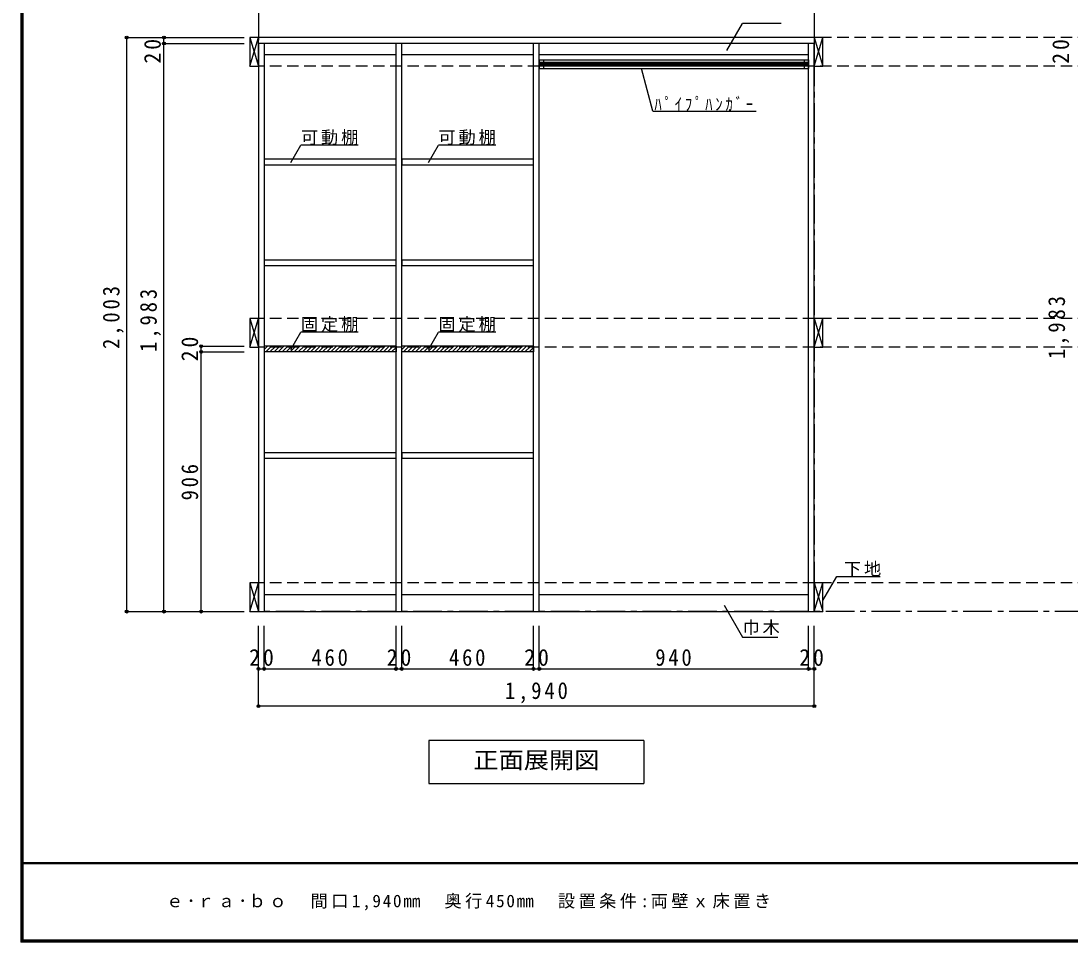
# Model space of a CAD drawing. Units: millimetres at full size, sheet at 1:20. Extents: x -3922 to 3878, y -2932 to 2722.
# Drawn here: x -3922 to -261, y -2864 to 350 of the extents above; entities that cross this region are included whole.
import ezdxf
from ezdxf.enums import TextEntityAlignment as Align

# ---------------------------------------------------------------- set-up
doc = ezdxf.new("R2010")
doc.units = ezdxf.units.MM
doc.header["$LTSCALE"] = 20
doc.header["$PDMODE"] = 32
doc.header["$PDSIZE"] = 10
doc.linetypes.add('CHAIN1', pattern=[8, 5, -1, 1, -1])
doc.linetypes.add('DASHED2', pattern=[3, 2, -1])
for name, color, linetype in [('0-2_本体', 2, 'Continuous'), ('0-3_固定棚', 2, 'Continuous'), ('0-4_可動棚', 3, 'Continuous'), ('0-6_ﾊﾟｲﾌﾟﾊﾝｶﾞｰ', 4, 'Continuous'), ('0-7_桟木・巾木', 2, 'Continuous'), ('0-8_引き出し', 3, 'Continuous'), ('0-A_文字', 7, 'Continuous'), ('0-B_寸法', 4, 'Continuous'), ('0-C_ハッチ', 4, 'Continuous'), ('F-1_枠', 6, 'Continuous'), ('F-A_文字', 7, 'Continuous')]:
    doc.layers.add(name, color=color, linetype=linetype)
doc.styles.add('ＭＳ ゴシック', font='')
doc.styles.get('ＭＳ ゴシック').set_extended_font_data('MS Gothic')

msp = doc.modelspace()

# ---------------------------------------------------------------- linework, layer by layer
at = {"layer": '0-2_本体', "color": 3}
for p, q in [((-3093.06, 271.73), (-3093.06, 291.73)), ((-1153.06, 291.73), (-3093.06, 291.73)), ((-3093.06, 271.73), (-3093.06, -1711.27)), ((-1153.06, 271.73), (-3093.06, 271.73)), ((-3073.06, 271.73), (-3073.06, -1711.27)), ((-2613.06, -1711.27), (-2613.06, 271.73)), ((-2593.06, -1711.27), (-2593.06, 271.73)), ((-2133.06, -1711.27), (-2133.06, 271.73)), ((-2113.06, -1711.27), (-2113.06, 271.73)), ((-1173.06, -1711.27), (-1173.06, 271.73)), ((-1153.06, 291.73), (-1153.06, 271.73)), ((-1153.06, -1711.27), (-1153.06, 271.73)), ((-3093.06, -1711.27), (-1153.06, -1711.27))]:
    msp.add_line(p, q, dxfattribs=at)
at = {"layer": '0-3_固定棚', "color": 3}
for p, q in [((-3073.06, -785.27), (-3073.06, -805.27)), ((-2613.06, -785.27), (-3073.06, -785.27)), ((-2133.06, -785.27), (-2593.06, -785.27))]:
    msp.add_line(p, q, dxfattribs=at)
for points in [[(-2613.06, -785.27), (-2613.06, -805.27), (-3073.06, -805.27)], [(-2133.06, -785.27), (-2133.06, -805.27), (-2593.06, -805.27)]]:
    msp.add_lwpolyline(points, dxfattribs=at)
at = {"layer": '0-4_可動棚'}
for p, q in [((-3072.06, -152.77), (-3072.06, -132.77)), ((-2614.06, -132.77), (-3072.06, -132.77)), ((-2614.06, -132.77), (-2614.06, -152.77)), ((-2592.06, -152.77), (-2592.06, -132.77)), ((-2134.06, -132.77), (-2592.06, -132.77)), ((-2134.06, -132.77), (-2134.06, -152.77)), ((-2614.06, -152.77), (-3072.06, -152.77)), ((-2134.06, -152.77), (-2592.06, -152.77)), ((-3072.06, -504.77), (-3072.06, -484.77)), ((-2614.06, -484.77), (-3072.06, -484.77)), ((-2614.06, -504.77), (-3072.06, -504.77)), ((-2614.06, -484.77), (-2614.06, -504.77)), ((-2592.06, -504.77), (-2592.06, -484.77)), ((-2134.06, -484.77), (-2592.06, -484.77)), ((-2134.06, -504.77), (-2592.06, -504.77)), ((-2134.06, -484.77), (-2134.06, -504.77)), ((-3072.06, -1176.77), (-3072.06, -1156.77)), ((-2614.06, -1156.77), (-3072.06, -1156.77)), ((-2614.06, -1156.77), (-2614.06, -1176.77)), ((-2592.06, -1176.77), (-2592.06, -1156.77)), ((-2134.06, -1156.77), (-2592.06, -1156.77)), ((-2134.06, -1156.77), (-2134.06, -1176.77)), ((-2614.06, -1176.77), (-3072.06, -1176.77)), ((-2134.06, -1176.77), (-2592.06, -1176.77))]:
    msp.add_line(p, q, dxfattribs=at)
at = {"layer": '0-6_ﾊﾟｲﾌﾟﾊﾝｶﾞｰ', "color": 3}
for p, q in [((-2113.06, 213.73), (-2113.06, 183.73)), ((-2113.06, 213.73), (-1173.06, 213.73)), ((-2113.06, 183.73), (-1173.06, 183.73)), ((-1173.06, 213.73), (-1173.06, 183.73))]:
    msp.add_line(p, q, dxfattribs=at)
at = {"layer": '0-6_ﾊﾟｲﾌﾟﾊﾝｶﾞｰ'}
for p, q in [((-1173.06, 204.73), (-2113.06, 204.73)), ((-1173.06, 200.73), (-2113.06, 200.73)), ((-1173.06, 196.73), (-2113.06, 196.73)), ((-1173.06, 192.73), (-2113.06, 192.73))]:
    msp.add_line(p, q, dxfattribs=at)
at = {"layer": '0-6_ﾊﾟｲﾌﾟﾊﾝｶﾞｰ', "color": 7}
for p, q in [((-2098.06, 213.73), (-2098.06, 183.73)), ((-1188.06, 213.73), (-1188.06, 183.73))]:
    msp.add_line(p, q, dxfattribs=at)
at = {"layer": '0-7_桟木・巾木', "color": 7}
for p, q in [((-2613.06, 231.73), (-3073.06, 231.73)), ((-2133.06, 231.73), (-2593.06, 231.73)), ((-1173.06, 231.73), (-2113.06, 231.73)), ((-3073.06, -1651.27), (-2613.06, -1651.27)), ((-2593.06, -1651.27), (-2133.06, -1651.27)), ((-2113.06, -1651.27), (-1173.06, -1651.27))]:
    msp.add_line(p, q, dxfattribs=at)
at = {"layer": '0-8_引き出し', "color": 7}
for p, q in [((-3123.06, 291.73), (-3093.06, 191.73)), ((-3123.06, 191.73), (-3093.06, 291.73)), ((-1153.06, 291.73), (-1123.06, 191.73)), ((-1153.06, 191.73), (-1123.06, 291.73)), ((-3123.06, -688.27), (-3093.06, -788.27)), ((-3123.06, -788.27), (-3093.06, -688.27)), ((-1153.06, -688.27), (-1123.06, -788.27)), ((-1153.06, -788.27), (-1123.06, -688.27)), ((-3123.06, -1611.27), (-3093.06, -1711.27)), ((-3123.06, -1711.27), (-3093.06, -1611.27)), ((-1153.06, -1611.27), (-1123.06, -1711.27)), ((-1153.06, -1711.27), (-1123.06, -1611.27))]:
    msp.add_line(p, q, dxfattribs=at)
at = {"layer": '0-8_引き出し'}
for points in [[(-3093.06, 191.73), (-3093.06, 291.73), (-3123.06, 291.73), (-3123.06, 191.73)], [(-1123.06, 191.73), (-1123.06, 291.73), (-1153.06, 291.73), (-1153.06, 191.73)], [(-3093.06, -788.27), (-3093.06, -688.27), (-3123.06, -688.27), (-3123.06, -788.27)], [(-1123.06, -788.27), (-1123.06, -688.27), (-1153.06, -688.27), (-1153.06, -788.27)], [(-3093.06, -1711.27), (-3093.06, -1611.27), (-3123.06, -1611.27), (-3123.06, -1711.27)], [(-1123.06, -1711.27), (-1123.06, -1611.27), (-1153.06, -1611.27), (-1153.06, -1711.27)]]:
    msp.add_lwpolyline(points, close=True, dxfattribs=at)
at = {"layer": '0-A_文字', "linetype": 'CHAIN1'}
for p, q in [((-3093.06, 1822.73), (-3093.06, -1711.27)), ((-1153.06, 1822.73), (-1153.06, -1711.27)), ((2986.94, -1711.27), (-3093.06, -1711.27))]:
    msp.add_line(p, q, dxfattribs=at)
at = {"layer": '0-A_文字'}
for p, q in [((-1458.68, 246.66), (-1403.85, 341.62)), ((-1269.26, 341.62), (-1403.85, 341.62)), ((-1716.51, 35.43), (-1756.25, 183.73)), ((-1716.51, 35.43), (-1356.02, 35.43)), ((-2980.05, -143.83), (-2945.03, -83.18)), ((-2745.03, -83.18), (-2945.03, -83.18)), ((-2500.05, -143.83), (-2465.03, -83.18)), ((-2265.03, -83.18), (-2465.03, -83.18)), ((-2980.05, -796.33), (-2945.03, -735.68)), ((-2745.03, -735.68), (-2945.03, -735.68)), ((-2500.05, -796.33), (-2465.03, -735.68)), ((-2265.03, -735.68), (-2465.03, -735.68)), ((-1123.06, -1672.95), (-1074.29, -1588.48)), ((-1074.29, -1588.48), (-923.76, -1588.48)), ((-1468.06, -1689.03), (-1403.85, -1800.25)), ((-1403.85, -1800.25), (-1280.09, -1800.25)), ((-1748.06, -2161.27), (-1748.06, -2311.27)), ((-2498.06, -2311.27), (-1748.06, -2311.27))]:
    msp.add_line(p, q, dxfattribs=at)
msp.add_lwpolyline([(-1748.06, -2161.27), (-2498.06, -2161.27), (-2498.06, -2311.27)], dxfattribs=at)
at = {"layer": '0-B_寸法'}
for p, q in [((-3553.06, 291.73), (-3143.06, 291.73)), ((-3553.06, -1711.27), (-3553.06, 291.73)), ((-3423.06, 271.73), (-3423.06, 291.73)), ((-3423.06, 291.73), (-3293.06, 291.73)), ((-3423.06, 271.73), (-3143.06, 271.73)), ((-3423.06, -1711.27), (-3423.06, 271.73)), ((-3293.06, -805.27), (-3293.06, -785.27)), ((-3293.06, -785.27), (-3143.06, -785.27)), ((-3293.06, -1711.27), (-3293.06, -805.27)), ((-3293.06, -805.27), (-3143.06, -805.27)), ((-3553.06, -1711.27), (-3143.06, -1711.27)), ((-3423.06, -1711.27), (-3293.06, -1711.27)), ((-3293.06, -1711.27), (-3143.06, -1711.27)), ((-3093.06, -1911.27), (-3093.06, -1761.27)), ((-3073.06, -1911.27), (-3073.06, -1761.27)), ((-2613.06, -1911.27), (-2613.06, -1761.27)), ((-2593.06, -1911.27), (-2593.06, -1761.27)), ((-2593.06, -1911.27), (-2593.06, -1761.27)), ((-2133.06, -1911.27), (-2133.06, -1761.27)), ((-2113.06, -1911.27), (-2113.06, -1761.27)), ((-1173.06, -1911.27), (-1173.06, -1761.27)), ((-1153.06, -1911.27), (-1153.06, -1761.27)), ((-3093.06, -1911.27), (-3073.06, -1911.27)), ((-3093.06, -2041.27), (-3093.06, -1911.27)), ((-3073.06, -1911.27), (-2613.06, -1911.27)), ((-2613.06, -1911.27), (-2593.06, -1911.27)), ((-2593.06, -1911.27), (-2133.06, -1911.27)), ((-2133.06, -1911.27), (-2113.06, -1911.27)), ((-2113.06, -1911.27), (-1173.06, -1911.27)), ((-1173.06, -1911.27), (-1153.06, -1911.27)), ((-1153.06, -2041.27), (-1153.06, -1911.27)), ((-1153.06, -2041.27), (-3093.06, -2041.27))]:
    msp.add_line(p, q, dxfattribs=at)
at = {"layer": '0-B_寸法', "linetype": 'DASHED2'}
for p, q in [((2986.94, 291.73), (-3093.06, 291.73)), ((2986.94, 191.73), (-3093.06, 191.73)), ((2986.94, -688.27), (-3093.06, -688.27)), ((2986.94, -788.27), (-3093.06, -788.27)), ((2986.94, -1611.27), (-3093.06, -1611.27))]:
    msp.add_line(p, q, dxfattribs=at)
at = {"layer": '0-B_寸法', "color": 7}
for p in [(-3553.06, 291.73), (-3423.06, 291.73), (-3423.06, 271.73), (-3293.06, -785.27), (-3293.06, -805.27), (-3553.06, -1711.27), (-3423.06, -1711.27), (-3293.06, -1711.27), (-3093.06, -1911.27), (-3073.06, -1911.27), (-2613.06, -1911.27), (-2593.06, -1911.27), (-2133.06, -1911.27), (-2113.06, -1911.27), (-1173.06, -1911.27), (-1153.06, -1911.27), (-3093.06, -2041.27), (-1153.06, -2041.27)]:
    msp.add_point(p, dxfattribs=at)
at = {"layer": '0-C_ハッチ'}
for p, q in [((-3073.06, -797.01), (-3061.32, -785.27)), ((-3067.18, -805.27), (-3047.18, -785.27)), ((-3053.03, -805.27), (-3033.03, -785.27)), ((-3038.89, -805.27), (-3018.89, -785.27)), ((-3024.75, -805.27), (-3004.75, -785.27)), ((-3010.61, -805.27), (-2990.61, -785.27)), ((-2996.47, -805.27), (-2976.47, -785.27)), ((-2982.32, -805.27), (-2962.32, -785.27)), ((-2968.18, -805.27), (-2948.18, -785.27)), ((-2954.04, -805.27), (-2934.04, -785.27)), ((-2939.9, -805.27), (-2919.9, -785.27)), ((-2925.76, -805.27), (-2905.76, -785.27)), ((-2911.61, -805.27), (-2891.61, -785.27)), ((-2897.47, -805.27), (-2877.47, -785.27)), ((-2883.33, -805.27), (-2863.33, -785.27)), ((-2869.19, -805.27), (-2849.19, -785.27)), ((-2855.04, -805.27), (-2835.04, -785.27)), ((-2840.9, -805.27), (-2820.9, -785.27)), ((-2826.76, -805.27), (-2806.76, -785.27)), ((-2812.62, -805.27), (-2792.62, -785.27)), ((-2798.48, -805.27), (-2778.48, -785.27)), ((-2784.33, -805.27), (-2764.33, -785.27)), ((-2770.19, -805.27), (-2750.19, -785.27)), ((-2756.05, -805.27), (-2736.05, -785.27)), ((-2741.91, -805.27), (-2721.91, -785.27)), ((-2727.77, -805.27), (-2707.77, -785.27)), ((-2713.62, -805.27), (-2693.62, -785.27)), ((-2699.48, -805.27), (-2679.48, -785.27)), ((-2685.34, -805.27), (-2665.34, -785.27)), ((-2671.2, -805.27), (-2651.2, -785.27)), ((-2657.05, -805.27), (-2637.05, -785.27)), ((-2642.91, -805.27), (-2622.91, -785.27)), ((-2628.77, -805.27), (-2613.06, -789.56)), ((-2614.63, -805.27), (-2613.06, -803.7)), ((-2593.06, -797.01), (-2581.32, -785.27)), ((-2587.18, -805.27), (-2567.18, -785.27)), ((-2573.03, -805.27), (-2553.03, -785.27)), ((-2558.89, -805.27), (-2538.89, -785.27)), ((-2544.75, -805.27), (-2524.75, -785.27)), ((-2530.61, -805.27), (-2510.61, -785.27)), ((-2516.47, -805.27), (-2496.47, -785.27)), ((-2502.32, -805.27), (-2482.32, -785.27)), ((-2488.18, -805.27), (-2468.18, -785.27)), ((-2474.04, -805.27), (-2454.04, -785.27)), ((-2459.9, -805.27), (-2439.9, -785.27)), ((-2445.76, -805.27), (-2425.76, -785.27)), ((-2431.61, -805.27), (-2411.61, -785.27)), ((-2417.47, -805.27), (-2397.47, -785.27)), ((-2403.33, -805.27), (-2383.33, -785.27)), ((-2389.19, -805.27), (-2369.19, -785.27)), ((-2375.04, -805.27), (-2355.04, -785.27)), ((-2360.9, -805.27), (-2340.9, -785.27)), ((-2346.76, -805.27), (-2326.76, -785.27)), ((-2332.62, -805.27), (-2312.62, -785.27)), ((-2318.48, -805.27), (-2298.48, -785.27)), ((-2304.33, -805.27), (-2284.33, -785.27)), ((-2290.19, -805.27), (-2270.19, -785.27)), ((-2276.05, -805.27), (-2256.05, -785.27)), ((-2261.91, -805.27), (-2241.91, -785.27)), ((-2247.77, -805.27), (-2227.77, -785.27)), ((-2233.62, -805.27), (-2213.62, -785.27)), ((-2219.48, -805.27), (-2199.48, -785.27)), ((-2205.34, -805.27), (-2185.34, -785.27)), ((-2191.2, -805.27), (-2171.2, -785.27)), ((-2177.05, -805.27), (-2157.05, -785.27)), ((-2162.91, -805.27), (-2142.91, -785.27)), ((-2148.77, -805.27), (-2133.06, -789.56)), ((-2134.63, -805.27), (-2133.06, -803.7))]:
    msp.add_line(p, q, dxfattribs=at)
at = {"layer": 'F-1_枠'}
for p, q in [((-3922.03, 2722.29), (-3922.03, -2864.37)), ((-3918.7, 2722.29), (-3918.7, -2864.37)), ((-3915.36, 2722.29), (-3915.36, -2864.37)), ((3877.97, -2587.71), (-3922.03, -2587.71)), ((3877.97, -2591.04), (-3922.03, -2591.04)), ((3877.97, -2857.71), (-3922.03, -2857.71)), ((3877.97, -2861.04), (-3922.03, -2861.04)), ((3877.97, -2864.37), (-3922.03, -2864.37))]:
    msp.add_line(p, q, dxfattribs=at)

# ---------------------------------------------------------------- texts
at = {"layer": '0-A_文字', "style": 'ＭＳ ゴシック', "width": 1.1}
msp.add_text('正面展開図', height=58.65, dxfattribs=at).set_placement((-2343.06, -2276.27), align=Align.BOTTOM_LEFT)
at = {"layer": '0-A_文字', "char_height": 43.99, "attachment_point": 7, "style": 'ＭＳ ゴシック'}
for s, insert in [('\\T1.39;\\W0.85;ﾊﾟｲﾌﾟﾊﾝｶﾞｰ', (-1711.17, 35.43)), ('\\T1.17;可動棚', (-2945.03, -83.18)), ('\\T1.17;可動棚', (-2465.03, -83.18)), ('\\T1.17;固定棚', (-2945.03, -735.68)), ('\\T1.17;固定棚', (-2465.03, -735.68)), ('\\T1.17;下地', (-1049.79, -1588.48)), ('\\T1.17;巾木', (-1403.85, -1793.14))]:
    msp.add_mtext(s, dxfattribs=dict(at, insert=insert))
at = {"layer": '0-B_寸法', "color": 7, "char_height": 58.65, "attachment_point": 7, "rotation": 90, "style": 'ＭＳ ゴシック'}
for s, insert in [('\\T1.27;\\W0.95;20', (-3433.06, 201.26)), ('\\T1.27;\\W0.95;20', (-263.06, 200.43)), ('\\T1.28;\\W0.9;2,003', (-3563.06, -794.77)), ('\\T1.28;\\W0.9;1,983', (-3433.06, -804.77)), ('\\T1.28;\\W0.9;1,983', (-263.06, -829.77)), ('\\T1.27;\\W0.95;20', (-3303.06, -837.77)), ('\\T1.27;\\W0.9;906', (-3303.06, -1323.27))]:
    msp.add_mtext(s, dxfattribs=dict(at, insert=insert))
at = {"layer": '0-B_寸法', "color": 7, "char_height": 58.65, "attachment_point": 7, "style": 'ＭＳ ゴシック'}
for s, insert in [('\\T1.27;\\W0.95;20', (-3125.56, -1901.27)), ('\\T1.27;\\W0.9;460', (-2908.06, -1901.27)), ('\\T1.27;\\W0.95;20', (-2645.56, -1901.27)), ('\\T1.27;\\W0.9;460', (-2428.06, -1901.27)), ('\\T1.27;\\W0.95;20', (-2165.56, -1901.27)), ('\\T1.27;\\W0.9;940', (-1708.06, -1901.27)), ('\\T1.27;\\W0.95;20', (-1205.56, -1901.27)), ('\\T1.28;\\W0.9;1,940', (-2233.06, -2031.27))]:
    msp.add_mtext(s, dxfattribs=dict(at, insert=insert))
at = {"layer": 'F-A_文字', "insert": (-3415.36, -2754.37), "char_height": 43.99, "attachment_point": 7, "style": 'ＭＳ ゴシック'}
msp.add_mtext('\\T1.2;ｅ･ｒａ･ｂｏ\u3000間口1,940㎜\u3000奥行450㎜\u3000設置条件:両壁ｘ床置き', dxfattribs=at)

doc.saveas('drawing.dxf')
